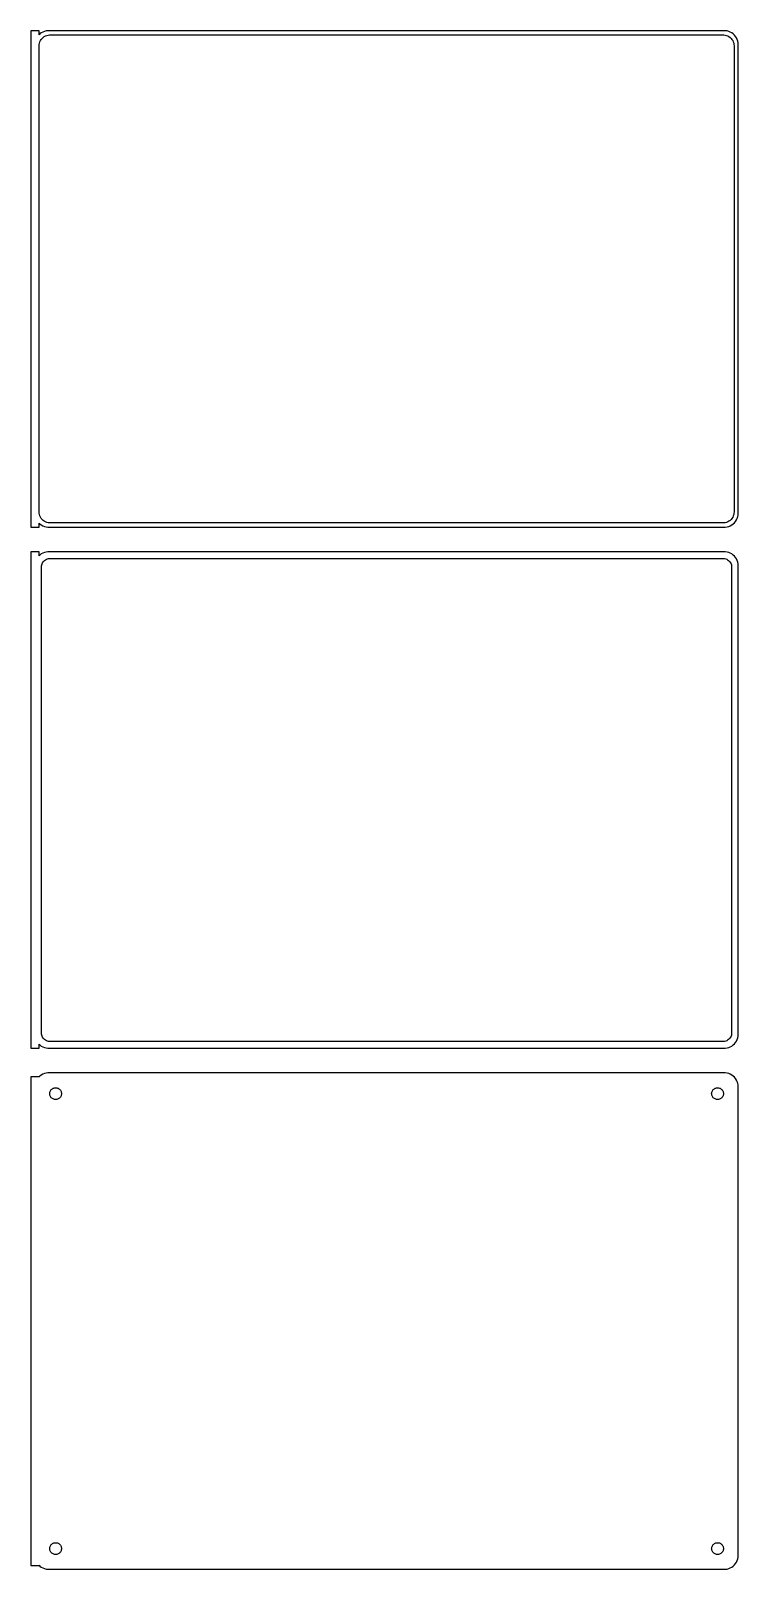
# Model space of a CAD drawing. Header units: metres. Extents: x -129 to 128, y 477 to 1035.
import ezdxf

# ---------------------------------------------------------------- set-up
doc = ezdxf.new("R2010")
doc.units = ezdxf.units.M

msp = doc.modelspace()

# ---------------------------------------------------------------- linework, layer by layer
for p, q in [((-126, 1034.99), (-129, 1034.99)), ((-129, 1034.99), (-129, 855.01)), ((-126, 1033.56), (-126, 1034.99)), ((-125.687, 1033.85), (-126, 1033.56)), ((-125.179, 1034.22), (-125.687, 1033.85)), ((-124.629, 1034.52), (-125.179, 1034.22)), ((-124.916, 1032.24), (-124.55, 1032.58)), ((-124.045, 1034.76), (-124.629, 1034.52)), ((-124.55, 1032.58), (-124.143, 1032.88)), ((-124.143, 1032.88), (-123.703, 1033.12)), ((-123.437, 1034.91), (-124.045, 1034.76)), ((-123.703, 1033.12), (-123.236, 1033.3)), ((-122.814, 1034.99), (-123.437, 1034.91)), ((-123.236, 1033.3), (-122.75, 1033.43)), ((122.814, 1034.99), (-122.814, 1034.99)), ((-122.75, 1033.43), (-122.251, 1033.49)), ((-122.251, 1033.49), (122.251, 1033.49)), ((122.251, 1033.49), (122.75, 1033.43)), ((122.75, 1033.43), (123.236, 1033.3)), ((123.437, 1034.91), (122.814, 1034.99)), ((123.236, 1033.3), (123.703, 1033.12)), ((124.045, 1034.76), (123.437, 1034.91)), ((123.703, 1033.12), (124.143, 1032.88)), ((124.629, 1034.52), (124.045, 1034.76)), ((124.143, 1032.88), (124.55, 1032.58)), ((124.55, 1032.58), (124.916, 1032.24)), ((125.179, 1034.22), (124.629, 1034.52)), ((125.687, 1033.85), (125.179, 1034.22)), ((126.145, 1033.42), (125.687, 1033.85)), ((126.545, 1032.94), (126.145, 1033.42)), ((126.882, 1032.41), (126.545, 1032.94)), ((127.149, 1031.84), (126.882, 1032.41)), ((-126, 1029.5), (-125.968, 1030)), ((-126, 860.5), (-126, 1029.5)), ((-125.968, 1030), (-125.874, 1030.49)), ((-125.874, 1030.49), (-125.719, 1030.97)), ((-125.719, 1030.97), (-125.505, 1031.43)), ((-125.505, 1031.43), (-125.236, 1031.85)), ((-125.236, 1031.85), (-124.916, 1032.24)), ((124.916, 1032.24), (125.236, 1031.85)), ((125.236, 1031.85), (125.505, 1031.43)), ((125.505, 1031.43), (125.719, 1030.97)), ((125.719, 1030.97), (125.874, 1030.49)), ((125.874, 1030.49), (125.968, 1030)), ((125.968, 1030), (126, 1029.5)), ((126, 1029.5), (126, 860.5)), ((127.343, 1031.24), (127.149, 1031.84)), ((127.461, 1030.63), (127.343, 1031.24)), ((127.5, 1030), (127.461, 1030.63)), ((127.5, 860), (127.5, 1030)), ((-125.968, 859.999), (-126, 860.5)), ((-125.874, 859.505), (-125.968, 859.999)), ((-125.719, 859.028), (-125.874, 859.505)), ((125.874, 859.505), (125.719, 859.028)), ((125.968, 859.999), (125.874, 859.505)), ((126, 860.5), (125.968, 859.999)), ((127.343, 858.757), (127.461, 859.373)), ((127.461, 859.373), (127.5, 860)), ((-129, 855.01), (-126, 855.01)), ((-126, 856.441), (-125.687, 856.147)), ((-126, 855.01), (-126, 856.441)), ((-125.505, 858.573), (-125.719, 859.028)), ((-125.687, 856.147), (-125.179, 855.778)), ((-125.236, 858.149), (-125.505, 858.573)), ((-124.916, 857.762), (-125.236, 858.149)), ((-125.179, 855.778), (-124.629, 855.476)), ((-124.55, 857.418), (-124.916, 857.762)), ((-124.629, 855.476), (-124.045, 855.245)), ((-124.143, 857.123), (-124.55, 857.418)), ((-123.703, 856.881), (-124.143, 857.123)), ((-124.045, 855.245), (-123.437, 855.089)), ((-123.236, 856.696), (-123.703, 856.881)), ((-123.437, 855.089), (-122.814, 855.01)), ((-122.75, 856.571), (-123.236, 856.696)), ((-122.814, 855.01), (122.814, 855.01)), ((-122.251, 856.508), (-122.75, 856.571)), ((122.251, 856.508), (-122.251, 856.508)), ((122.75, 856.571), (122.251, 856.508)), ((123.236, 856.696), (122.75, 856.571)), ((122.814, 855.01), (123.437, 855.089)), ((123.703, 856.881), (123.236, 856.696)), ((123.437, 855.089), (124.045, 855.245)), ((124.143, 857.123), (123.703, 856.881)), ((124.045, 855.245), (124.629, 855.476)), ((124.55, 857.418), (124.143, 857.123)), ((124.916, 857.762), (124.55, 857.418)), ((124.629, 855.476), (125.179, 855.778)), ((125.236, 858.149), (124.916, 857.762)), ((125.179, 855.778), (125.687, 856.147)), ((125.505, 858.573), (125.236, 858.149)), ((125.719, 859.028), (125.505, 858.573)), ((125.687, 856.147), (126.145, 856.577)), ((126.145, 856.577), (126.545, 857.061)), ((126.545, 857.061), (126.882, 857.591)), ((126.882, 857.591), (127.149, 858.159)), ((127.149, 858.159), (127.343, 858.757)), ((-126, 845.979), (-129, 845.979)), ((-129, 845.979), (-129, 666.021)), ((-126, 844.559), (-126, 845.979)), ((-125.687, 844.853), (-126, 844.559)), ((-125.179, 845.222), (-125.687, 844.853)), ((-124.629, 845.524), (-125.179, 845.222)), ((-124.045, 845.755), (-124.629, 845.524)), ((-124.518, 842.33), (-124.269, 842.631)), ((-124.269, 842.631), (-123.984, 842.899)), ((-123.437, 845.911), (-124.045, 845.755)), ((-123.984, 842.899), (-123.668, 843.128)), ((-123.668, 843.128), (-123.325, 843.317)), ((-122.814, 845.99), (-123.437, 845.911)), ((-123.325, 843.317), (-122.962, 843.461)), ((-122.962, 843.461), (-122.583, 843.558)), ((122.814, 845.99), (-122.814, 845.99)), ((-122.583, 843.558), (-122.195, 843.607)), ((-122.195, 843.607), (122.195, 843.607)), ((122.195, 843.607), (122.583, 843.558)), ((122.583, 843.558), (122.962, 843.461)), ((123.437, 845.911), (122.814, 845.99)), ((122.962, 843.461), (123.325, 843.317)), ((123.325, 843.317), (123.668, 843.128)), ((124.045, 845.755), (123.437, 845.911)), ((123.668, 843.128), (123.984, 842.899)), ((123.984, 842.899), (124.269, 842.631)), ((124.629, 845.524), (124.045, 845.755)), ((124.269, 842.631), (124.518, 842.33)), ((125.179, 845.222), (124.629, 845.524)), ((125.687, 844.853), (125.179, 845.222)), ((126.145, 844.423), (125.687, 844.853)), ((126.545, 843.939), (126.145, 844.423)), ((126.882, 843.409), (126.545, 843.939)), ((127.149, 842.841), (126.882, 843.409)), ((127.343, 842.243), (127.149, 842.841)), ((-125.113, 840.5), (-125.088, 840.89)), ((-125.113, 671.5), (-125.113, 840.5)), ((-125.088, 840.89), (-125.015, 841.274)), ((-125.015, 841.274), (-124.894, 841.646)), ((-124.894, 841.646), (-124.728, 842)), ((-124.728, 842), (-124.518, 842.33)), ((124.518, 842.33), (124.728, 842)), ((124.728, 842), (124.894, 841.646)), ((124.894, 841.646), (125.015, 841.274)), ((125.015, 841.274), (125.088, 840.89)), ((125.088, 840.89), (125.113, 840.5)), ((125.113, 840.5), (125.113, 671.5)), ((127.461, 841.627), (127.343, 842.243)), ((127.5, 841), (127.461, 841.627)), ((127.5, 671), (127.5, 841)), ((-125.088, 671.11), (-125.113, 671.5)), ((-125.015, 670.726), (-125.088, 671.11)), ((-124.894, 670.354), (-125.015, 670.726)), ((-124.728, 670), (-124.894, 670.354)), ((-124.518, 669.67), (-124.728, 670)), ((-124.269, 669.369), (-124.518, 669.67)), ((124.518, 669.67), (124.269, 669.369)), ((124.728, 670), (124.518, 669.67)), ((124.894, 670.354), (124.728, 670)), ((125.015, 670.726), (124.894, 670.354)), ((125.088, 671.11), (125.015, 670.726)), ((125.113, 671.5), (125.088, 671.11)), ((127.149, 669.159), (127.343, 669.757)), ((127.343, 669.757), (127.461, 670.373)), ((127.461, 670.373), (127.5, 671)), ((-129, 666.021), (-126, 666.021)), ((-126, 666.021), (-126, 667.441)), ((-126, 667.441), (-125.687, 667.147)), ((-125.687, 667.147), (-125.179, 666.778)), ((-125.179, 666.778), (-124.629, 666.476)), ((-124.629, 666.476), (-124.045, 666.245)), ((-123.984, 669.101), (-124.269, 669.369)), ((-124.045, 666.245), (-123.437, 666.089)), ((-123.668, 668.872), (-123.984, 669.101)), ((-123.325, 668.683), (-123.668, 668.872)), ((-123.437, 666.089), (-122.814, 666.01)), ((-122.962, 668.539), (-123.325, 668.683)), ((-122.583, 668.442), (-122.962, 668.539)), ((-122.814, 666.01), (122.814, 666.01)), ((-122.195, 668.393), (-122.583, 668.442)), ((122.195, 668.393), (-122.195, 668.393)), ((122.583, 668.442), (122.195, 668.393)), ((122.962, 668.539), (122.583, 668.442)), ((122.814, 666.01), (123.437, 666.089)), ((123.325, 668.683), (122.962, 668.539)), ((123.668, 668.872), (123.325, 668.683)), ((123.437, 666.089), (124.045, 666.245)), ((123.984, 669.101), (123.668, 668.872)), ((124.269, 669.369), (123.984, 669.101)), ((124.045, 666.245), (124.629, 666.476)), ((124.629, 666.476), (125.179, 666.778)), ((125.179, 666.778), (125.687, 667.147)), ((125.687, 667.147), (126.145, 667.577)), ((126.145, 667.577), (126.545, 668.061)), ((126.545, 668.061), (126.882, 668.591)), ((126.882, 668.591), (127.149, 669.159)), ((-126, 655.653), (-129, 655.653)), ((-129, 655.653), (-129, 478.347)), ((-125.687, 655.853), (-126, 655.559)), ((-126, 655.559), (-126, 655.653)), ((-125.179, 656.222), (-125.687, 655.853)), ((-124.629, 656.524), (-125.179, 656.222)), ((-124.045, 656.755), (-124.629, 656.524)), ((-123.437, 656.911), (-124.045, 656.755)), ((-122.814, 656.99), (-123.437, 656.911)), ((122.814, 656.99), (-122.814, 656.99)), ((123.437, 656.911), (122.814, 656.99)), ((124.045, 656.755), (123.437, 656.911)), ((124.629, 656.524), (124.045, 656.755)), ((125.179, 656.222), (124.629, 656.524)), ((125.687, 655.853), (125.179, 656.222)), ((126.145, 655.423), (125.687, 655.853)), ((126.545, 654.939), (126.145, 655.423)), ((126.882, 654.409), (126.545, 654.939)), ((127.149, 653.841), (126.882, 654.409)), ((127.343, 653.243), (127.149, 653.841)), ((127.461, 652.627), (127.343, 653.243)), ((-122.135, 649.5), (-122.118, 649.768)), ((-122.118, 649.232), (-122.135, 649.5)), ((-122.118, 649.768), (-122.068, 650.031)), ((-122.068, 648.969), (-122.118, 649.232)), ((-122.068, 650.031), (-121.985, 650.286)), ((-121.985, 648.714), (-122.068, 648.969)), ((-121.985, 650.286), (-121.871, 650.529)), ((-121.871, 648.471), (-121.985, 648.714)), ((-121.871, 650.529), (-121.727, 650.755)), ((-121.727, 648.245), (-121.871, 648.471)), ((-121.727, 650.755), (-121.557, 650.962)), ((-121.557, 648.038), (-121.727, 648.245)), ((-121.557, 650.962), (-121.361, 651.145)), ((-121.361, 647.855), (-121.557, 648.038)), ((-121.361, 651.145), (-121.144, 651.303)), ((-121.144, 647.697), (-121.361, 647.855)), ((-121.144, 651.303), (-120.909, 651.432)), ((-120.909, 647.568), (-121.144, 647.697)), ((-120.909, 651.432), (-120.66, 651.531)), ((-120.66, 647.469), (-120.909, 647.568)), ((-120.66, 651.531), (-120.4, 651.597)), ((-120.4, 647.403), (-120.66, 647.469)), ((-120.4, 651.597), (-120.134, 651.631)), ((-120.134, 647.369), (-120.4, 647.403)), ((-120.134, 651.631), (-119.866, 651.631)), ((-119.866, 647.369), (-120.134, 647.369)), ((-119.866, 651.631), (-119.6, 651.597)), ((-119.6, 647.403), (-119.866, 647.369)), ((-119.6, 651.597), (-119.34, 651.531)), ((-119.34, 647.469), (-119.6, 647.403)), ((-119.34, 651.531), (-119.091, 651.432)), ((-119.091, 647.568), (-119.34, 647.469)), ((-119.091, 651.432), (-118.856, 651.303)), ((-118.856, 647.697), (-119.091, 647.568)), ((-118.856, 651.303), (-118.639, 651.145)), ((-118.639, 647.855), (-118.856, 647.697)), ((-118.639, 651.145), (-118.443, 650.962)), ((-118.443, 648.038), (-118.639, 647.855)), ((-118.443, 650.962), (-118.273, 650.755)), ((-118.273, 648.245), (-118.443, 648.038)), ((-118.273, 650.755), (-118.129, 650.529)), ((-118.129, 648.471), (-118.273, 648.245)), ((-118.129, 650.529), (-118.015, 650.286)), ((-118.015, 648.714), (-118.129, 648.471)), ((-118.015, 650.286), (-117.932, 650.031)), ((-117.932, 648.969), (-118.015, 648.714)), ((-117.932, 650.031), (-117.882, 649.768)), ((-117.882, 649.232), (-117.932, 648.969)), ((-117.882, 649.768), (-117.865, 649.5)), ((-117.865, 649.5), (-117.882, 649.232)), ((117.865, 649.5), (117.882, 649.768)), ((117.882, 649.232), (117.865, 649.5)), ((117.882, 649.768), (117.932, 650.031)), ((117.932, 648.969), (117.882, 649.232)), ((117.932, 650.031), (118.015, 650.286)), ((118.015, 648.714), (117.932, 648.969)), ((118.015, 650.286), (118.129, 650.529)), ((118.129, 648.471), (118.015, 648.714)), ((118.129, 650.529), (118.273, 650.755)), ((118.273, 648.245), (118.129, 648.471)), ((118.273, 650.755), (118.443, 650.962)), ((118.443, 648.038), (118.273, 648.245)), ((118.443, 650.962), (118.639, 651.145)), ((118.639, 647.855), (118.443, 648.038)), ((118.639, 651.145), (118.856, 651.303)), ((118.856, 647.697), (118.639, 647.855)), ((118.856, 651.303), (119.091, 651.432)), ((119.091, 647.568), (118.856, 647.697)), ((119.091, 651.432), (119.34, 651.531)), ((119.34, 647.469), (119.091, 647.568)), ((119.34, 651.531), (119.6, 651.597)), ((119.6, 647.403), (119.34, 647.469)), ((119.6, 651.597), (119.866, 651.631)), ((119.866, 647.369), (119.6, 647.403)), ((119.866, 651.631), (120.134, 651.631)), ((120.134, 647.369), (119.866, 647.369)), ((120.134, 651.631), (120.4, 651.597)), ((120.4, 647.403), (120.134, 647.369)), ((120.4, 651.597), (120.66, 651.531)), ((120.66, 647.469), (120.4, 647.403)), ((120.66, 651.531), (120.909, 651.432)), ((120.909, 647.568), (120.66, 647.469)), ((120.909, 651.432), (121.144, 651.303)), ((121.144, 647.697), (120.909, 647.568)), ((121.144, 651.303), (121.361, 651.145)), ((121.361, 647.855), (121.144, 647.697)), ((121.361, 651.145), (121.557, 650.962)), ((121.557, 648.038), (121.361, 647.855)), ((121.557, 650.962), (121.727, 650.755)), ((121.727, 648.245), (121.557, 648.038)), ((121.727, 650.755), (121.871, 650.529)), ((121.871, 648.471), (121.727, 648.245)), ((121.871, 650.529), (121.985, 650.286)), ((121.985, 648.714), (121.871, 648.471)), ((121.985, 650.286), (122.068, 650.031)), ((122.068, 648.969), (121.985, 648.714)), ((122.068, 650.031), (122.118, 649.768)), ((122.118, 649.232), (122.068, 648.969)), ((122.118, 649.768), (122.135, 649.5)), ((122.135, 649.5), (122.118, 649.232)), ((127.5, 652), (127.461, 652.627)), ((127.5, 482), (127.5, 652)), ((-121.985, 485.286), (-121.871, 485.529)), ((-121.871, 485.529), (-121.727, 485.755)), ((-121.727, 485.755), (-121.557, 485.962)), ((-121.557, 485.962), (-121.361, 486.145)), ((-121.361, 486.145), (-121.144, 486.303)), ((-121.144, 486.303), (-120.909, 486.432)), ((-120.909, 486.432), (-120.66, 486.531)), ((-120.66, 486.531), (-120.4, 486.597)), ((-120.4, 486.597), (-120.134, 486.631)), ((-120.134, 486.631), (-119.866, 486.631)), ((-119.866, 486.631), (-119.6, 486.597)), ((-119.6, 486.597), (-119.34, 486.531)), ((-119.34, 486.531), (-119.091, 486.432)), ((-119.091, 486.432), (-118.856, 486.303)), ((-118.856, 486.303), (-118.639, 486.145)), ((-118.639, 486.145), (-118.443, 485.962)), ((-118.443, 485.962), (-118.273, 485.755)), ((-118.273, 485.755), (-118.129, 485.529)), ((-118.129, 485.529), (-118.015, 485.286)), ((118.015, 485.286), (118.129, 485.529)), ((118.129, 485.529), (118.273, 485.755)), ((118.273, 485.755), (118.443, 485.962)), ((118.443, 485.962), (118.639, 486.145)), ((118.639, 486.145), (118.856, 486.303)), ((118.856, 486.303), (119.091, 486.432)), ((119.091, 486.432), (119.34, 486.531)), ((119.34, 486.531), (119.6, 486.597)), ((119.6, 486.597), (119.866, 486.631)), ((119.866, 486.631), (120.134, 486.631)), ((120.134, 486.631), (120.4, 486.597)), ((120.4, 486.597), (120.66, 486.531)), ((120.66, 486.531), (120.909, 486.432)), ((120.909, 486.432), (121.144, 486.303)), ((121.144, 486.303), (121.361, 486.145)), ((121.361, 486.145), (121.557, 485.962)), ((121.557, 485.962), (121.727, 485.755)), ((121.727, 485.755), (121.871, 485.529)), ((121.871, 485.529), (121.985, 485.286)), ((-122.135, 484.5), (-122.118, 484.768)), ((-122.118, 484.232), (-122.135, 484.5)), ((-122.118, 484.768), (-122.068, 485.031)), ((-122.068, 483.969), (-122.118, 484.232)), ((-122.068, 485.031), (-121.985, 485.286)), ((-121.985, 483.714), (-122.068, 483.969)), ((-121.871, 483.471), (-121.985, 483.714)), ((-121.727, 483.245), (-121.871, 483.471)), ((-121.557, 483.038), (-121.727, 483.245)), ((-121.361, 482.855), (-121.557, 483.038)), ((-121.144, 482.697), (-121.361, 482.855)), ((-120.909, 482.568), (-121.144, 482.697)), ((-120.66, 482.469), (-120.909, 482.568)), ((-120.4, 482.403), (-120.66, 482.469)), ((-120.134, 482.369), (-120.4, 482.403)), ((-119.866, 482.369), (-120.134, 482.369)), ((-119.6, 482.403), (-119.866, 482.369)), ((-119.34, 482.469), (-119.6, 482.403)), ((-119.091, 482.568), (-119.34, 482.469)), ((-118.856, 482.697), (-119.091, 482.568)), ((-118.639, 482.855), (-118.856, 482.697)), ((-118.443, 483.038), (-118.639, 482.855)), ((-118.273, 483.245), (-118.443, 483.038)), ((-118.129, 483.471), (-118.273, 483.245)), ((-118.015, 483.714), (-118.129, 483.471)), ((-118.015, 485.286), (-117.932, 485.031)), ((-117.932, 483.969), (-118.015, 483.714)), ((-117.932, 485.031), (-117.882, 484.768)), ((-117.882, 484.232), (-117.932, 483.969)), ((-117.882, 484.768), (-117.865, 484.5)), ((-117.865, 484.5), (-117.882, 484.232)), ((117.865, 484.5), (117.882, 484.768)), ((117.882, 484.232), (117.865, 484.5)), ((117.882, 484.768), (117.932, 485.031)), ((117.932, 483.969), (117.882, 484.232)), ((117.932, 485.031), (118.015, 485.286)), ((118.015, 483.714), (117.932, 483.969)), ((118.129, 483.471), (118.015, 483.714)), ((118.273, 483.245), (118.129, 483.471)), ((118.443, 483.038), (118.273, 483.245)), ((118.639, 482.855), (118.443, 483.038)), ((118.856, 482.697), (118.639, 482.855)), ((119.091, 482.568), (118.856, 482.697)), ((119.34, 482.469), (119.091, 482.568)), ((119.6, 482.403), (119.34, 482.469)), ((119.866, 482.369), (119.6, 482.403)), ((120.134, 482.369), (119.866, 482.369)), ((120.4, 482.403), (120.134, 482.369)), ((120.66, 482.469), (120.4, 482.403)), ((120.909, 482.568), (120.66, 482.469)), ((121.144, 482.697), (120.909, 482.568)), ((121.361, 482.855), (121.144, 482.697)), ((121.557, 483.038), (121.361, 482.855)), ((121.727, 483.245), (121.557, 483.038)), ((121.871, 483.471), (121.727, 483.245)), ((121.985, 483.714), (121.871, 483.471)), ((121.985, 485.286), (122.068, 485.031)), ((122.068, 483.969), (121.985, 483.714)), ((122.068, 485.031), (122.118, 484.768)), ((122.118, 484.232), (122.068, 483.969)), ((122.118, 484.768), (122.135, 484.5)), ((122.135, 484.5), (122.118, 484.232)), ((126.882, 479.591), (127.149, 480.159)), ((127.149, 480.159), (127.343, 480.757)), ((127.343, 480.757), (127.461, 481.373)), ((127.461, 481.373), (127.5, 482)), ((-129, 478.347), (-126, 478.347)), ((-126, 478.347), (-126, 478.441)), ((-126, 478.441), (-125.687, 478.147)), ((-125.687, 478.147), (-125.179, 477.778)), ((-125.179, 477.778), (-124.629, 477.476)), ((-124.629, 477.476), (-124.045, 477.245)), ((-124.045, 477.245), (-123.437, 477.089)), ((-123.437, 477.089), (-122.814, 477.01)), ((-122.814, 477.01), (122.814, 477.01)), ((122.814, 477.01), (123.437, 477.089)), ((123.437, 477.089), (124.045, 477.245)), ((124.045, 477.245), (124.629, 477.476)), ((124.629, 477.476), (125.179, 477.778)), ((125.179, 477.778), (125.687, 478.147)), ((125.687, 478.147), (126.145, 478.577)), ((126.145, 478.577), (126.545, 479.061)), ((126.545, 479.061), (126.882, 479.591))]:
    msp.add_line(p, q)

doc.saveas('drawing.dxf')
